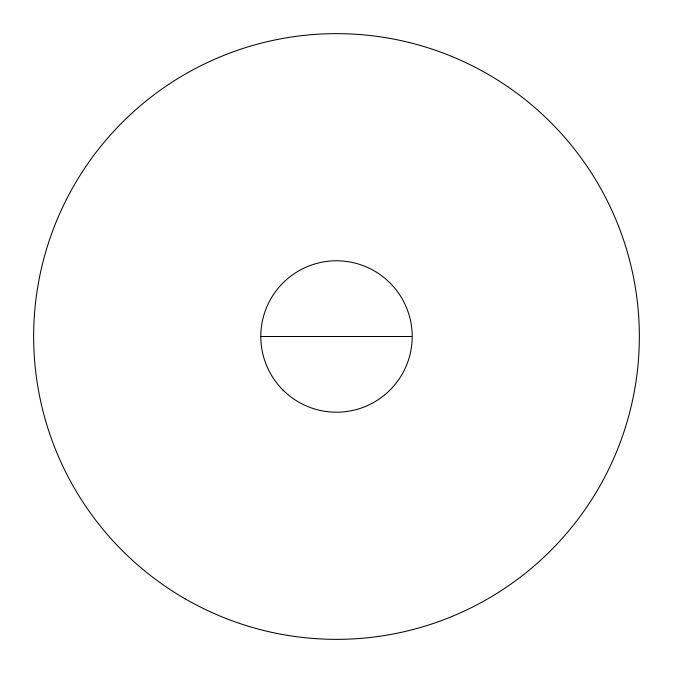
<?xml version="1.0" encoding="UTF-8"?>
<svg xmlns="http://www.w3.org/2000/svg" width="673" height="673" viewBox="0 0 673 673"><rect width="100%" height="100%" fill="white"/><g stroke="black" fill="none" stroke-linecap="round" stroke-linejoin="round"><path stroke-width="1.01" d="M260.788 336.5L411.691 336.5M282.963 390.037A75.713 75.713 0 0 0 409.63 356.093A75.713 75.713 0 0 0 316.907 263.37A75.713 75.713 0 0 0 282.963 390.037M185.075 598.777A302.85 302.85 0 0 0 639.35 336.5A302.85 302.85 0 0 0 185.075 74.223A302.85 302.85 0 0 0 185.075 598.777"/></g></svg>
